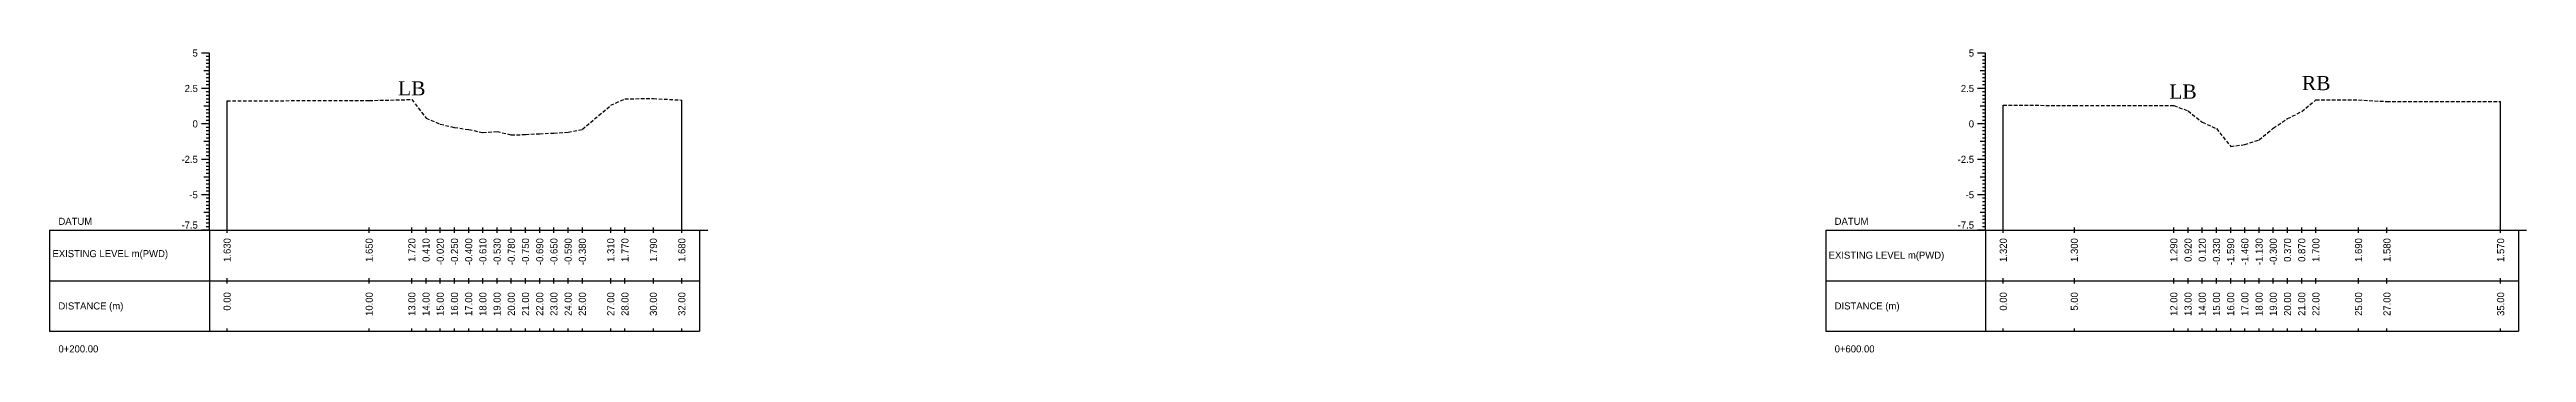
# Model space of a CAD drawing. Header units: inches. Extents: x 933 to 2044, y -1635 to -1096.
# Drawn here: x 1236 to 1410.3, y -1367.7 to -1346.3 of the extents above; entities that cross this region are included whole.
import ezdxf
from ezdxf.enums import TextEntityAlignment as Align

# ---------------------------------------------------------------- set-up
doc = ezdxf.new("R2010")
doc.units = ezdxf.units.IN
doc.header["$MEASUREMENT"] = 0
doc.linetypes.add('HIDDEN', pattern=[0.375, 0.25, -0.125])
doc.layers.add('CS_Drawing', color=7, linetype='Continuous')
doc.layers.add('GL', color=3, linetype='HIDDEN')
doc.styles.add('romans', font='romans.shx')

msp = doc.modelspace()

# ---------------------------------------------------------------- linework, layer by layer
at = {"layer": 'CS_Drawing'}
for p, q in [((1247.25, -1346.59), (1246.69, -1346.59)), ((1247.25, -1346.59), (1246.86, -1346.59)), ((1247.25, -1346.59), (1247.03, -1346.59)), ((1247.25, -1346.84), (1247.03, -1346.84)), ((1247.25, -1347.09), (1247.03, -1347.09)), ((1247.25, -1347.34), (1247.03, -1347.34)), ((1247.25, -1359.09), (1247.25, -1346.59)), ((1372.25, -1346.59), (1371.69, -1346.59)), ((1372.25, -1346.59), (1371.86, -1346.59)), ((1372.25, -1346.59), (1372.03, -1346.59)), ((1372.25, -1346.84), (1372.03, -1346.84)), ((1372.25, -1347.09), (1372.03, -1347.09)), ((1372.25, -1347.34), (1372.03, -1347.34)), ((1372.25, -1359.09), (1372.25, -1346.59)), ((1247.25, -1349.09), (1246.69, -1349.09)), ((1247.25, -1347.84), (1246.86, -1347.84)), ((1247.25, -1349.09), (1246.86, -1349.09)), ((1247.25, -1347.59), (1247.03, -1347.59)), ((1247.25, -1347.84), (1247.03, -1347.84)), ((1247.25, -1348.09), (1247.03, -1348.09)), ((1247.25, -1348.34), (1247.03, -1348.34)), ((1247.25, -1348.59), (1247.03, -1348.59)), ((1247.25, -1348.84), (1247.03, -1348.84)), ((1247.25, -1349.09), (1247.03, -1349.09)), ((1372.25, -1349.09), (1371.69, -1349.09)), ((1372.25, -1347.84), (1371.86, -1347.84)), ((1372.25, -1349.09), (1371.86, -1349.09)), ((1372.25, -1347.59), (1372.03, -1347.59)), ((1372.25, -1347.84), (1372.03, -1347.84)), ((1372.25, -1348.09), (1372.03, -1348.09)), ((1372.25, -1348.34), (1372.03, -1348.34)), ((1372.25, -1348.59), (1372.03, -1348.59)), ((1372.25, -1348.84), (1372.03, -1348.84)), ((1372.25, -1349.09), (1372.03, -1349.09)), ((1247.25, -1350.34), (1246.86, -1350.34)), ((1247.25, -1349.34), (1247.03, -1349.34)), ((1247.25, -1349.59), (1247.03, -1349.59)), ((1247.25, -1349.84), (1247.03, -1349.84)), ((1247.25, -1350.09), (1247.03, -1350.09)), ((1247.25, -1350.34), (1247.03, -1350.34)), ((1247.25, -1350.59), (1247.03, -1350.59)), ((1247.25, -1350.84), (1247.03, -1350.84)), ((1248.5, -1359.09), (1248.5, -1349.96)), ((1280.5, -1359.09), (1280.5, -1349.91)), ((1372.25, -1350.34), (1371.86, -1350.34)), ((1372.25, -1349.34), (1372.03, -1349.34)), ((1372.25, -1349.59), (1372.03, -1349.59)), ((1372.25, -1349.84), (1372.03, -1349.84)), ((1372.25, -1350.09), (1372.03, -1350.09)), ((1372.25, -1350.34), (1372.03, -1350.34)), ((1372.25, -1350.59), (1372.03, -1350.59)), ((1372.25, -1350.84), (1372.03, -1350.84)), ((1373.5, -1359.09), (1373.5, -1350.27)), ((1408.5, -1359.09), (1408.5, -1350.02)), ((1247.25, -1351.59), (1246.69, -1351.59)), ((1247.25, -1351.59), (1246.86, -1351.59)), ((1247.25, -1351.09), (1247.03, -1351.09)), ((1247.25, -1351.34), (1247.03, -1351.34)), ((1247.25, -1351.59), (1247.03, -1351.59)), ((1247.25, -1351.84), (1247.03, -1351.84)), ((1247.25, -1352.09), (1247.03, -1352.09)), ((1247.25, -1352.34), (1247.03, -1352.34)), ((1247.25, -1352.59), (1247.03, -1352.59)), ((1372.25, -1351.59), (1371.69, -1351.59)), ((1372.25, -1351.59), (1371.86, -1351.59)), ((1372.25, -1351.09), (1372.03, -1351.09)), ((1372.25, -1351.34), (1372.03, -1351.34)), ((1372.25, -1351.59), (1372.03, -1351.59)), ((1372.25, -1351.84), (1372.03, -1351.84)), ((1372.25, -1352.09), (1372.03, -1352.09)), ((1372.25, -1352.34), (1372.03, -1352.34)), ((1372.25, -1352.59), (1372.03, -1352.59)), ((1247.25, -1354.09), (1246.69, -1354.09)), ((1247.25, -1352.84), (1246.86, -1352.84)), ((1247.25, -1354.09), (1246.86, -1354.09)), ((1247.25, -1352.84), (1247.03, -1352.84)), ((1247.25, -1353.09), (1247.03, -1353.09)), ((1247.25, -1353.34), (1247.03, -1353.34)), ((1247.25, -1353.59), (1247.03, -1353.59)), ((1247.25, -1353.84), (1247.03, -1353.84)), ((1247.25, -1354.09), (1247.03, -1354.09)), ((1247.25, -1354.34), (1247.03, -1354.34)), ((1372.25, -1354.09), (1371.69, -1354.09)), ((1372.25, -1352.84), (1371.86, -1352.84)), ((1372.25, -1354.09), (1371.86, -1354.09)), ((1372.25, -1352.84), (1372.03, -1352.84)), ((1372.25, -1353.09), (1372.03, -1353.09)), ((1372.25, -1353.34), (1372.03, -1353.34)), ((1372.25, -1353.59), (1372.03, -1353.59)), ((1372.25, -1353.84), (1372.03, -1353.84)), ((1372.25, -1354.09), (1372.03, -1354.09)), ((1372.25, -1354.34), (1372.03, -1354.34)), ((1247.25, -1355.34), (1246.86, -1355.34)), ((1247.25, -1354.59), (1247.03, -1354.59)), ((1247.25, -1354.84), (1247.03, -1354.84)), ((1247.25, -1355.09), (1247.03, -1355.09)), ((1247.25, -1355.34), (1247.03, -1355.34)), ((1247.25, -1355.59), (1247.03, -1355.59)), ((1247.25, -1355.84), (1247.03, -1355.84)), ((1247.25, -1356.09), (1247.03, -1356.09)), ((1372.25, -1355.34), (1371.86, -1355.34)), ((1372.25, -1354.59), (1372.03, -1354.59)), ((1372.25, -1354.84), (1372.03, -1354.84)), ((1372.25, -1355.09), (1372.03, -1355.09)), ((1372.25, -1355.34), (1372.03, -1355.34)), ((1372.25, -1355.59), (1372.03, -1355.59)), ((1372.25, -1355.84), (1372.03, -1355.84)), ((1372.25, -1356.09), (1372.03, -1356.09)), ((1247.25, -1356.59), (1246.69, -1356.59)), ((1247.25, -1356.59), (1246.86, -1356.59)), ((1247.25, -1357.84), (1246.86, -1357.84)), ((1247.25, -1356.34), (1247.03, -1356.34)), ((1247.25, -1356.59), (1247.03, -1356.59)), ((1247.25, -1356.84), (1247.03, -1356.84)), ((1247.25, -1357.09), (1247.03, -1357.09)), ((1247.25, -1357.34), (1247.03, -1357.34)), ((1247.25, -1357.59), (1247.03, -1357.59)), ((1247.25, -1357.84), (1247.03, -1357.84)), ((1372.25, -1356.59), (1371.69, -1356.59)), ((1372.25, -1356.59), (1371.86, -1356.59)), ((1372.25, -1357.84), (1371.86, -1357.84)), ((1372.25, -1356.34), (1372.03, -1356.34)), ((1372.25, -1356.59), (1372.03, -1356.59)), ((1372.25, -1356.84), (1372.03, -1356.84)), ((1372.25, -1357.09), (1372.03, -1357.09)), ((1372.25, -1357.34), (1372.03, -1357.34)), ((1372.25, -1357.59), (1372.03, -1357.59)), ((1372.25, -1357.84), (1372.03, -1357.84)), ((1236, -1359.09), (1247.25, -1359.09)), ((1236, -1359.09), (1236, -1366.21)), ((1247.25, -1359.09), (1246.69, -1359.09)), ((1247.25, -1359.09), (1246.86, -1359.09)), ((1247.25, -1358.09), (1247.03, -1358.09)), ((1247.25, -1358.34), (1247.03, -1358.34)), ((1247.25, -1358.59), (1247.03, -1358.59)), ((1247.25, -1358.84), (1247.03, -1358.84)), ((1247.25, -1359.09), (1247.03, -1359.09)), ((1247.25, -1359.09), (1281.75, -1359.09)), ((1247.25, -1359.09), (1247.25, -1366.21)), ((1248.5, -1359.27), (1248.5, -1358.9)), ((1258.5, -1359.27), (1258.5, -1358.9)), ((1261.5, -1359.27), (1261.5, -1358.9)), ((1262.5, -1359.27), (1262.5, -1358.9)), ((1263.5, -1359.27), (1263.5, -1358.9)), ((1264.5, -1359.27), (1264.5, -1358.9)), ((1265.5, -1359.27), (1265.5, -1358.9)), ((1266.5, -1359.27), (1266.5, -1358.9)), ((1267.5, -1359.27), (1267.5, -1358.9)), ((1268.5, -1359.27), (1268.5, -1358.9)), ((1269.5, -1359.27), (1269.5, -1358.9)), ((1270.5, -1359.27), (1270.5, -1358.9)), ((1271.5, -1359.27), (1271.5, -1358.9)), ((1272.5, -1359.27), (1272.5, -1358.9)), ((1273.5, -1359.27), (1273.5, -1358.9)), ((1275.5, -1359.27), (1275.5, -1358.9)), ((1276.5, -1359.27), (1276.5, -1358.9)), ((1278.5, -1359.27), (1278.5, -1358.9)), ((1280.5, -1359.27), (1280.5, -1358.9)), ((1281.75, -1359.09), (1282.32, -1359.09)), ((1281.75, -1359.09), (1282.15, -1359.09)), ((1281.75, -1359.09), (1281.98, -1359.09)), ((1281.75, -1359.09), (1281.75, -1366.21)), ((1361, -1359.09), (1372.25, -1359.09)), ((1361, -1359.09), (1361, -1366.21)), ((1372.25, -1359.09), (1371.69, -1359.09)), ((1372.25, -1359.09), (1371.86, -1359.09)), ((1372.25, -1358.09), (1372.03, -1358.09)), ((1372.25, -1358.34), (1372.03, -1358.34)), ((1372.25, -1358.59), (1372.03, -1358.59)), ((1372.25, -1358.84), (1372.03, -1358.84)), ((1372.25, -1359.09), (1372.03, -1359.09)), ((1372.25, -1359.09), (1409.75, -1359.09)), ((1372.25, -1359.09), (1372.25, -1366.21)), ((1373.5, -1359.27), (1373.5, -1358.9)), ((1378.5, -1359.27), (1378.5, -1358.9)), ((1385.5, -1359.27), (1385.5, -1358.9)), ((1386.5, -1359.27), (1386.5, -1358.9)), ((1387.5, -1359.27), (1387.5, -1358.9)), ((1388.5, -1359.27), (1388.5, -1358.9)), ((1389.5, -1359.27), (1389.5, -1358.9)), ((1390.5, -1359.27), (1390.5, -1358.9)), ((1391.5, -1359.27), (1391.5, -1358.9)), ((1392.5, -1359.27), (1392.5, -1358.9)), ((1393.5, -1359.27), (1393.5, -1358.9)), ((1394.5, -1359.27), (1394.5, -1358.9)), ((1395.5, -1359.27), (1395.5, -1358.9)), ((1398.5, -1359.27), (1398.5, -1358.9)), ((1400.5, -1359.27), (1400.5, -1358.9)), ((1408.5, -1359.27), (1408.5, -1358.9)), ((1409.75, -1359.09), (1410.32, -1359.09)), ((1409.75, -1359.09), (1410.15, -1359.09)), ((1409.75, -1359.09), (1409.98, -1359.09)), ((1409.75, -1359.09), (1409.75, -1366.21)), ((1236, -1362.65), (1247.25, -1362.65)), ((1247.25, -1362.65), (1281.75, -1362.65)), ((1247.25, -1362.65), (1281.75, -1362.65)), ((1248.5, -1362.84), (1248.5, -1362.46)), ((1258.5, -1362.84), (1258.5, -1362.46)), ((1261.5, -1362.84), (1261.5, -1362.46)), ((1262.5, -1362.84), (1262.5, -1362.46)), ((1263.5, -1362.84), (1263.5, -1362.46)), ((1264.5, -1362.84), (1264.5, -1362.46)), ((1265.5, -1362.84), (1265.5, -1362.46)), ((1266.5, -1362.84), (1266.5, -1362.46)), ((1267.5, -1362.84), (1267.5, -1362.46)), ((1268.5, -1362.84), (1268.5, -1362.46)), ((1269.5, -1362.84), (1269.5, -1362.46)), ((1270.5, -1362.84), (1270.5, -1362.46)), ((1271.5, -1362.84), (1271.5, -1362.46)), ((1272.5, -1362.84), (1272.5, -1362.46)), ((1273.5, -1362.84), (1273.5, -1362.46)), ((1275.5, -1362.84), (1275.5, -1362.46)), ((1276.5, -1362.84), (1276.5, -1362.46)), ((1278.5, -1362.84), (1278.5, -1362.46)), ((1280.5, -1362.84), (1280.5, -1362.46)), ((1361, -1362.65), (1372.25, -1362.65)), ((1372.25, -1362.65), (1409.75, -1362.65)), ((1372.25, -1362.65), (1409.75, -1362.65)), ((1373.5, -1362.84), (1373.5, -1362.46)), ((1378.5, -1362.84), (1378.5, -1362.46)), ((1385.5, -1362.84), (1385.5, -1362.46)), ((1386.5, -1362.84), (1386.5, -1362.46)), ((1387.5, -1362.84), (1387.5, -1362.46)), ((1388.5, -1362.84), (1388.5, -1362.46)), ((1389.5, -1362.84), (1389.5, -1362.46)), ((1390.5, -1362.84), (1390.5, -1362.46)), ((1391.5, -1362.84), (1391.5, -1362.46)), ((1392.5, -1362.84), (1392.5, -1362.46)), ((1393.5, -1362.84), (1393.5, -1362.46)), ((1394.5, -1362.84), (1394.5, -1362.46)), ((1395.5, -1362.84), (1395.5, -1362.46)), ((1398.5, -1362.84), (1398.5, -1362.46)), ((1400.5, -1362.84), (1400.5, -1362.46)), ((1408.5, -1362.84), (1408.5, -1362.46)), ((1236, -1366.21), (1247.25, -1366.21)), ((1247.25, -1366.21), (1281.75, -1366.21)), ((1248.5, -1366.21), (1248.5, -1366.02)), ((1258.5, -1366.21), (1258.5, -1366.02)), ((1261.5, -1366.21), (1261.5, -1366.02)), ((1262.5, -1366.21), (1262.5, -1366.02)), ((1263.5, -1366.21), (1263.5, -1366.02)), ((1264.5, -1366.21), (1264.5, -1366.02)), ((1265.5, -1366.21), (1265.5, -1366.02)), ((1266.5, -1366.21), (1266.5, -1366.02)), ((1267.5, -1366.21), (1267.5, -1366.02)), ((1268.5, -1366.21), (1268.5, -1366.02)), ((1269.5, -1366.21), (1269.5, -1366.02)), ((1270.5, -1366.21), (1270.5, -1366.02)), ((1271.5, -1366.21), (1271.5, -1366.02)), ((1272.5, -1366.21), (1272.5, -1366.02)), ((1273.5, -1366.21), (1273.5, -1366.02)), ((1275.5, -1366.21), (1275.5, -1366.02)), ((1276.5, -1366.21), (1276.5, -1366.02)), ((1278.5, -1366.21), (1278.5, -1366.02)), ((1280.5, -1366.21), (1280.5, -1366.02)), ((1361, -1366.21), (1372.25, -1366.21)), ((1372.25, -1366.21), (1409.75, -1366.21)), ((1373.5, -1366.21), (1373.5, -1366.02)), ((1378.5, -1366.21), (1378.5, -1366.02)), ((1385.5, -1366.21), (1385.5, -1366.02)), ((1386.5, -1366.21), (1386.5, -1366.02)), ((1387.5, -1366.21), (1387.5, -1366.02)), ((1388.5, -1366.21), (1388.5, -1366.02)), ((1389.5, -1366.21), (1389.5, -1366.02)), ((1390.5, -1366.21), (1390.5, -1366.02)), ((1391.5, -1366.21), (1391.5, -1366.02)), ((1392.5, -1366.21), (1392.5, -1366.02)), ((1393.5, -1366.21), (1393.5, -1366.02)), ((1394.5, -1366.21), (1394.5, -1366.02)), ((1395.5, -1366.21), (1395.5, -1366.02)), ((1398.5, -1366.21), (1398.5, -1366.02)), ((1400.5, -1366.21), (1400.5, -1366.02)), ((1408.5, -1366.21), (1408.5, -1366.02))]:
    msp.add_line(p, q, dxfattribs=at)
at = {"layer": 'GL'}
for points in [[(1248.5, -1349.96), (1258.5, -1349.94), (1261.5, -1349.87), (1262.5, -1351.18), (1263.5, -1351.61), (1264.5, -1351.84), (1265.5, -1351.99), (1266.5, -1352.2), (1267.5, -1352.12), (1268.5, -1352.37), (1269.5, -1352.34), (1270.5, -1352.28), (1271.5, -1352.24), (1272.5, -1352.18), (1273.5, -1351.97), (1275.5, -1350.28), (1276.5, -1349.82), (1278.5, -1349.8), (1280.5, -1349.91)], [(1373.5, -1350.27), (1378.5, -1350.29), (1385.5, -1350.3), (1386.5, -1350.67), (1387.5, -1351.47), (1388.5, -1351.92), (1389.5, -1353.18), (1390.5, -1353.05), (1391.5, -1352.72), (1392.5, -1351.89), (1393.5, -1351.22), (1394.5, -1350.72), (1395.5, -1349.89), (1398.5, -1349.9), (1400.5, -1350.01), (1408.5, -1350.02)]]:
    msp.add_lwpolyline(points, dxfattribs=at)

# ---------------------------------------------------------------- texts
at = {"char_height": 1, "width": 154.2752, "attachment_point": 1, "style": 'romans'}
for s, insert in [('{\\fTimes New Roman|b0|i0|c0|p18;LB}', (1260.53, -1348.58)), ('{\\fTimes New Roman|b0|i0|c0|p18;LB}', (1385.18, -1348.81)), ('{\\fTimes New Roman|b0|i0|c0|p18;RB}', (1394.51, -1348.21))]:
    msp.add_mtext(s, dxfattribs=dict(at, insert=insert))
at = {"layer": 'CS_Drawing'}
for s, p in [('5', (1246.44, -1346.59)), ('5', (1371.44, -1346.59)), ('2.5', (1246.44, -1349.09)), ('2.5', (1371.44, -1349.09)), ('0', (1246.44, -1351.59)), ('0', (1371.44, -1351.59)), ('-2.5', (1246.44, -1354.09)), ('-2.5', (1371.44, -1354.09)), ('-5', (1246.44, -1356.59)), ('-5', (1371.44, -1356.59))]:
    msp.add_text(s, height=0.5, dxfattribs=at).set_placement(p, align=Align.MIDDLE_RIGHT)
for s, p in [('DATUM', (1236.63, -1358.46)), ('DATUM', (1361.63, -1358.46)), ('EXISTING LEVEL m(PWD)', (1236.21, -1360.74)), ('EXISTING LEVEL m(PWD)', (1361.21, -1360.85)), ('DISTANCE (m)', (1236.63, -1364.43)), ('DISTANCE (m)', (1361.63, -1364.43)), ('0+200.00', (1236.63, -1367.46)), ('0+600.00', (1361.63, -1367.46))]:
    msp.add_text(s, height=0.5, dxfattribs=at).set_placement(p, align=Align.MIDDLE_LEFT)
for p in [(1246.44, -1358.97), (1371.44, -1358.97)]:
    msp.add_text('-7.5', height=0.5, dxfattribs=at).set_placement(p, align=Align.RIGHT)
for s, p in [('1.630', (1248.5, -1359.65)), ('1.650', (1258.5, -1359.65)), ('1.720', (1261.5, -1359.65)), ('0.410', (1262.5, -1359.65)), ('-0.020', (1263.5, -1359.65)), ('-0.250', (1264.5, -1359.65)), ('-0.400', (1265.5, -1359.65)), ('-0.610', (1266.5, -1359.65)), ('-0.530', (1267.5, -1359.65)), ('-0.780', (1268.5, -1359.65)), ('-0.750', (1269.5, -1359.65)), ('-0.690', (1270.5, -1359.65)), ('-0.650', (1271.5, -1359.65)), ('-0.590', (1272.5, -1359.65)), ('-0.380', (1273.5, -1359.65)), ('1.310', (1275.5, -1359.65)), ('1.770', (1276.5, -1359.65)), ('1.790', (1278.5, -1359.65)), ('1.680', (1280.5, -1359.65)), ('1.320', (1373.5, -1359.65)), ('1.300', (1378.5, -1359.65)), ('1.290', (1385.5, -1359.65)), ('0.920', (1386.5, -1359.65)), ('0.120', (1387.5, -1359.65)), ('-0.330', (1388.5, -1359.65)), ('-1.590', (1389.5, -1359.65)), ('-1.460', (1390.5, -1359.65)), ('-1.130', (1391.5, -1359.65)), ('-0.300', (1392.5, -1359.65)), ('0.370', (1393.5, -1359.65)), ('0.870', (1394.5, -1359.65)), ('1.700', (1395.5, -1359.65)), ('1.690', (1398.5, -1359.65)), ('1.580', (1400.5, -1359.65)), ('1.570', (1408.5, -1359.65)), ('0.00', (1248.5, -1363.46)), ('10.00', (1258.5, -1363.46)), ('13.00', (1261.5, -1363.46)), ('14.00', (1262.5, -1363.46)), ('15.00', (1263.5, -1363.46)), ('16.00', (1264.5, -1363.46)), ('17.00', (1265.5, -1363.46)), ('18.00', (1266.5, -1363.46)), ('19.00', (1267.5, -1363.46)), ('20.00', (1268.5, -1363.46)), ('21.00', (1269.5, -1363.46)), ('22.00', (1270.5, -1363.46)), ('23.00', (1271.5, -1363.46)), ('24.00', (1272.5, -1363.46)), ('25.00', (1273.5, -1363.46)), ('27.00', (1275.5, -1363.46)), ('28.00', (1276.5, -1363.46)), ('30.00', (1278.5, -1363.46)), ('32.00', (1280.5, -1363.46)), ('0.00', (1373.5, -1363.46)), ('5.00', (1378.5, -1363.46)), ('12.00', (1385.5, -1363.46)), ('13.00', (1386.5, -1363.46)), ('14.00', (1387.5, -1363.46)), ('15.00', (1388.5, -1363.46)), ('16.00', (1389.5, -1363.46)), ('17.00', (1390.5, -1363.46)), ('18.00', (1391.5, -1363.46)), ('19.00', (1392.5, -1363.46)), ('20.00', (1393.5, -1363.46)), ('21.00', (1394.5, -1363.46)), ('22.00', (1395.5, -1363.46)), ('25.00', (1398.5, -1363.46)), ('27.00', (1400.5, -1363.46)), ('35.00', (1408.5, -1363.46))]:
    msp.add_text(s, height=0.5, rotation=90, dxfattribs=at).set_placement(p, align=Align.MIDDLE_RIGHT)

doc.saveas('drawing.dxf')
